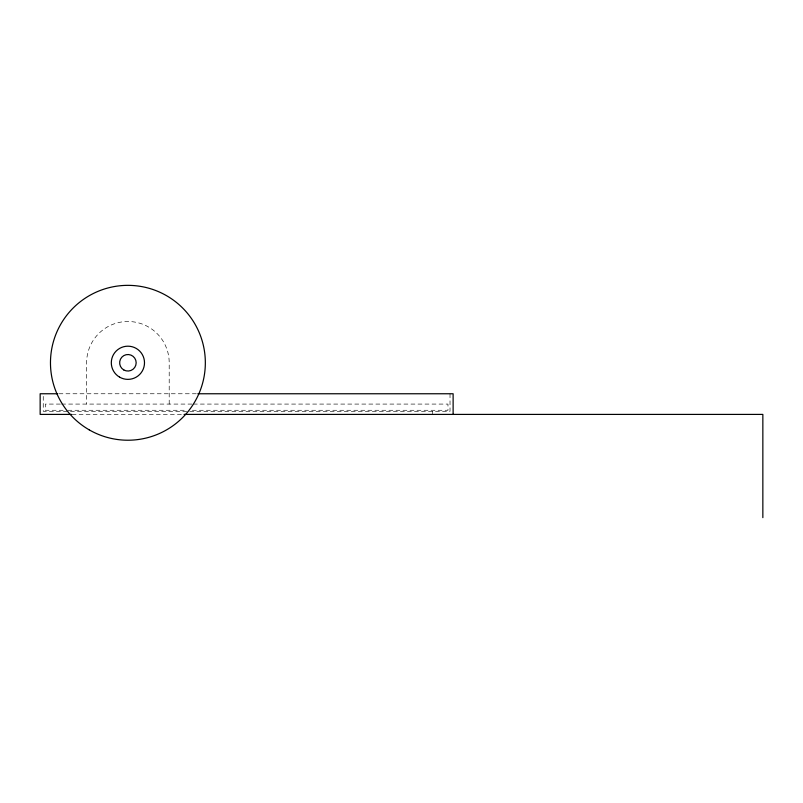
<?xml version="1.0" encoding="UTF-8"?>
<svg xmlns="http://www.w3.org/2000/svg" width="803" height="803" viewBox="0 0 803 803"><rect width="100%" height="100%" fill="white"/><g stroke="black" fill="none" stroke-linecap="round" stroke-linejoin="round"><path stroke-width="0.6" stroke-dasharray="4.01 3.01" d="M58.92 393.761L197.197 393.761M60.366 404.08L45.309 404.08L45.309 410.273L66.639 410.273M61.62 404.08L192.068 404.08M193.322 404.08L447.964 404.08L447.964 410.273L192.068 410.273M67.894 410.273L187.059 410.273M72.059 414.408L184.068 414.408M450.021 393.761L450.021 411.307L43.252 411.307L43.252 393.761M432.476 411.307L432.476 414.408M169.202 404.08L169.202 362.785A41.294 41.294 0 0 0 127.908 321.491A41.294 41.294 0 0 0 86.614 362.785L86.614 404.08"/><path stroke-width="1.2" d="M57.665 393.761L40.15 393.761L40.15 414.408L71.437 414.408M197.829 393.761L453.123 393.761L453.123 414.408M184.068 414.408L762.85 414.408L762.85 517.644M89.193 429.846A77.429 77.429 0 0 0 205.337 362.785A77.429 77.429 0 0 0 89.193 295.725A77.429 77.429 0 0 0 89.193 429.846M119.607 377.149A16.592 16.592 0 0 0 144.5 362.785A16.592 16.592 0 0 0 119.607 348.412A16.592 16.592 0 0 0 119.607 377.149M123.772 369.932A8.261 8.261 0 0 0 136.169 362.785A8.261 8.261 0 0 0 123.772 355.629A8.261 8.261 0 0 0 123.772 369.932"/></g></svg>
